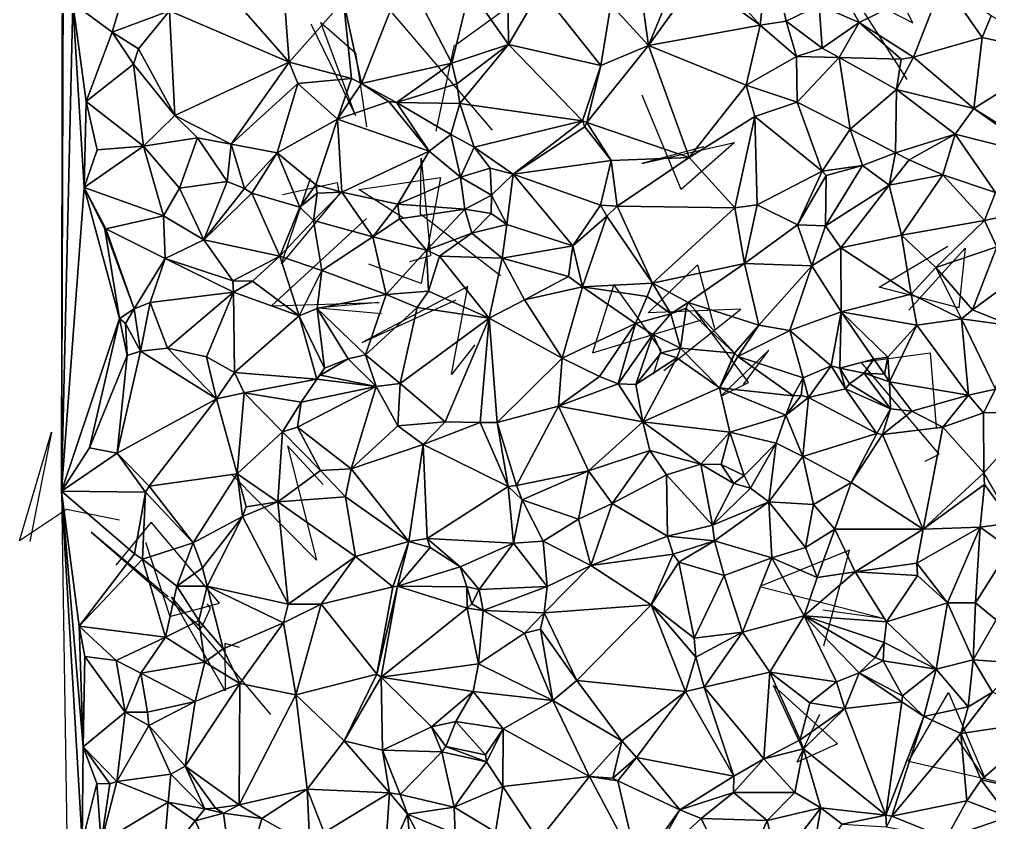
# Model space of a CAD drawing. Header units: metres. Extents: x -15.7 to 15.9, y -15.8 to 15.
# Drawn here: x -15.6 to -1.53, y -6.67 to 4.97 of the extents above; entities that cross this region are included whole.
import ezdxf

# ---------------------------------------------------------------- set-up
doc = ezdxf.new("R2010")
doc.units = ezdxf.units.M
doc.layers.add('CRACKS', color=1, linetype='Continuous')
doc.layers.add('STREET_MESH', color=7, linetype='Continuous')

msp = doc.modelspace()

# ---------------------------------------------------------------- linework, layer by layer
at = {"layer": 'CRACKS'}
for points in [[(-2.725, 4.101, 0.1), (-3.548, 5.394, 0.1), (-2.643, 4.927, 0.1), (-3.154, 5.926, 0.1), (-2.916, 5.879, 0.1)], [(-8.735, 3.368, 0.1), (-10.258, 5.15, 0.1), (-8.597, 5.089, 0.1), (-9.297, 4.58, 0.1), (-9.558, 3.355, 0.1)], [(-11.368, 4.911, 0.1), (-10.72, 3.583, 0.1), (-11.223, 4.931, 0.1), (-10.72, 4.492, 0.1), (-10.565, 3.418, 0.1)], [(-5.677, 3.127, 0.1), (-6.569, 2.885, 0.1), (-5.225, 3.191, 0.1), (-6.002, 2.507, 0.1), (-6.566, 3.876, 0.1)], [(-8.622, 1.255, 0.1), (-9.778, 2.15, 0.1), (-9.771, 2.962, 0.1), (-9.634, 1.548, 0.1), (-9.939, 1.461, 0.1)], [(-10.027, 2.095, 0.1), (-10.675, 2.507, 0.1), (-9.492, 2.681, 0.1), (-9.768, 1.145, 0.1), (-10.53, 1.426, 0.1)], [(-11.783, 2.435, 0.1), (-10.988, 2.612, 0.1), (-10.958, 2.44, 0.1), (-11.793, 1.43, 0.1), (-11.377, 2.672, 0.1)], [(-10.561, 2.088, 0.1), (-11.941, 0.821, 0.1), (-10.38, 0.872, 0.1), (-11.252, 0.792, 0.1), (-10.344, 0.71, 0.1)], [(-2.7, 0.76, 0.1), (-1.884, 1.659, 0.1), (-1.973, 0.794, 0.1), (-3.128, 1.093, 0.1), (-2.136, 1.687, 0.1)], [(-6.252, -0.118, 0.1), (-5.137, 0.772, 0.1), (-6.479, 0.722, 0.1), (-5.763, 1.417, 0.1), (-5.518, 0.493, 0.1)], [(-6.404, -0.169, 0.1), (-6.29, 0.181, 0.1), (-6.979, 1.132, 0.1), (-7.288, 0.141, 0.1), (-5.707, 0.619, 0.1)], [(-8.994, 0.258, 0.1), (-9.33, -0.173, 0.1), (-9.096, 1.101, 0.1), (-10.628, 0.291, 0.1), (-9.262, 0.91, 0.1)], [(-5.098, -0.32, 0.1), (-4.728, 0.181, 0.1), (-5.427, -0.49, 0.1), (-5.023, -0.292, 0.1), (-5.791, 0.745, 0.1)], [(-2.464, -1.431, 0.1), (-2.262, -1.329, 0.1), (-3.393, 0.006, 0.1), (-2.39, 0.14, 0.1), (-2.303, -0.94, 0.1)], [(-14.146, -2.285, 0.1), (-14.913, -2.133, 0.1), (-15.595, -2.584, 0.1), (-15.128, -1.01, 0.1), (-15.446, -2.597, 0.1)], [(-11.191, -1.77, 0.1), (-11.709, -1.207, 0.1), (-11.286, -2.864, 0.1), (-12.52, -1.62, 0.1), (-12.532, -1.629, 0.1)], [(-13.767, -2.604, 0.1), (-13.414, -3.683, 0.1), (-12.692, -3.492, 0.1), (-13.684, -2.313, 0.1), (-14.199, -2.939, 0.1)], [(-13.439, -3.4, 0.1), (-14.557, -2.46, 0.1), (-12.956, -3.849, 0.1), (-12.823, -3.561, 0.1), (-12.871, -3.501, 0.1)], [(-3.934, -4.11, 0.1), (-3.56, -2.722, 0.1), (-4.858, -3.25, 0.1), (-3.037, -3.719, 0.1), (-3.949, -3.589, 0.1)], [(-12.405, -4.134, 0.1), (-12.619, -4.075, 0.1), (-12.614, -4.761, 0.1), (-13.39, -3.405, 0.1), (-11.955, -5.105, 0.1)], [(-4.225, -5.626, 0.1), (-4.662, -4.681, 0.1), (-3.736, -5.527, 0.1), (-4.317, -5.795, 0.1), (-3.988, -5.098, 0.1)], [(-1.098, -6.152, 0.1), (-2.704, -5.784, 0.1), (-2.123, -4.787, 0.1), (-1.593, -6.035, 0.1), (-2.007, -5.435, 0.1)]]:
    msp.add_polyline3d(points, dxfattribs=at)
at = {"layer": 'STREET_MESH'}
for points in [[(-14.965, 9.185), (-14.969, 10.837), (-14.987, -1.866)], [(-14.951, 8.43), (-14.965, 9.185), (-14.987, -1.866)], [(-14.821, 5.208), (-14.951, 8.43), (-14.987, -1.866)], [(-4.854, 4.889), (-4.727, 6.092), (-5.655, 5.782)], [(-4.854, 4.889), (-4.48, 4.948), (-4.727, 6.092)], [(-4.48, 4.948), (-4, 5.18), (-4.727, 6.092)], [(-4.854, 4.889), (-5.655, 5.782), (-5.778, 5.563)], [(-3.897, 5.792), (-4, 5.18), (-3.419, 4.93)], [(-2.201, 5.528), (-3.897, 5.792), (-3.419, 4.93)], [(-10.896, 5.242), (-10.635, 4.044), (-10.004, 5.651)], [(-10.635, 4.044), (-9.327, 4.339), (-10.004, 5.651)], [(-10.004, 5.651), (-9.327, 4.339), (-9.064, 5.413)], [(-11.685, 4.354), (-12.744, 5.562), (-13.418, 5.1)], [(-11.761, 5.371), (-12.744, 5.562), (-11.685, 4.354)], [(-6.569, 5.293), (-6.473, 4.594), (-6.058, 5.606)], [(-6.058, 5.606), (-6.473, 4.594), (-5.778, 5.563)], [(-6.473, 4.594), (-4.854, 4.889), (-5.778, 5.563)], [(-2.633, 4.425), (-2.201, 5.528), (-3.419, 4.93)], [(-2.633, 4.425), (-1.636, 4.713), (-2.201, 5.528)], [(-2.201, 5.528), (-1.636, 4.713), (-1.504, 5.027)], [(-14.251, 4.789), (-14.054, 5.455), (-14.821, 5.208)], [(-14.054, 5.455), (-14.251, 4.789), (-13.418, 5.1)], [(-10.896, 5.242), (-11.761, 5.371), (-11.685, 4.354)], [(-9.064, 5.413), (-9.327, 4.339), (-8.504, 4.612)], [(-8.515, 5.461), (-9.064, 5.413), (-8.504, 4.612)], [(-8.515, 5.461), (-8.504, 4.612), (-8.041, 5.408)], [(-8.504, 4.612), (-7.163, 4.306), (-8.041, 5.408)], [(-7.163, 4.306), (-7.018, 5.193), (-8.041, 5.408)], [(-14.655, 2.535), (-14.821, 5.208), (-14.987, -1.866)], [(-14.655, 2.535), (-14.625, 3.782), (-14.821, 5.208)], [(-14.625, 3.782), (-14.251, 4.789), (-14.821, 5.208)], [(-10.782, 4.117), (-10.896, 5.242), (-11.685, 4.354)], [(-10.635, 4.044), (-10.896, 5.242), (-10.782, 4.117)], [(-6.473, 4.594), (-6.569, 5.293), (-7.018, 5.193)], [(-14.251, 4.789), (-13.87, 4.548), (-13.418, 5.1)], [(-13.87, 4.548), (-13.344, 3.582), (-13.418, 5.1)], [(-13.344, 3.582), (-11.685, 4.354), (-13.418, 5.1)], [(-7.163, 4.306), (-6.473, 4.594), (-7.018, 5.193)], [(-4.48, 4.948), (-3.958, 4.56), (-4, 5.18)], [(-4, 5.18), (-3.958, 4.56), (-3.419, 4.93)], [(-4.48, 4.948), (-4.854, 4.889), (-4.328, 4.438)], [(-3.958, 4.56), (-4.48, 4.948), (-4.328, 4.438)], [(-3.958, 4.56), (-3.71, 4.42), (-3.419, 4.93)], [(-3.71, 4.42), (-2.812, 4.396), (-3.419, 4.93)], [(-2.812, 4.396), (-2.633, 4.425), (-3.419, 4.93)], [(-1.636, 4.713), (-0.513, 4.464), (-1.504, 5.027)], [(-13.942, 4.326), (-14.251, 4.789), (-14.625, 3.782)], [(-14.251, 4.789), (-13.942, 4.326), (-13.87, 4.548)], [(-6.473, 4.594), (-5.059, 4.023), (-4.854, 4.889)], [(-4.854, 4.889), (-5.059, 4.023), (-4.328, 4.438)], [(-1.636, 4.713), (-2.633, 4.425), (-1.756, 3.685)], [(-0.513, 4.464), (-1.636, 4.713), (-1.756, 3.685)], [(-13.87, 4.548), (-13.942, 4.326), (-13.344, 3.582)], [(-9.327, 4.339), (-9.251, 4.04), (-8.504, 4.612)], [(-9.251, 4.04), (-9.209, 3.755), (-8.504, 4.612)], [(-9.209, 3.755), (-7.429, 3.504), (-8.504, 4.612)], [(-7.429, 3.504), (-7.163, 4.306), (-8.504, 4.612)], [(-6.473, 4.594), (-7.367, 3.481), (-5.885, 2.972)], [(-7.367, 3.481), (-6.473, 4.594), (-7.163, 4.306)], [(-5.059, 4.023), (-6.473, 4.594), (-5.885, 2.972)], [(-3.71, 4.42), (-3.958, 4.56), (-4.328, 4.438)], [(-4.328, 4.438), (-5.059, 4.023), (-4.32, 3.776)], [(-3.71, 4.42), (-4.328, 4.438), (-4.32, 3.776)], [(-3.552, 3.383), (-3.71, 4.42), (-4.32, 3.776)], [(-2.879, 3.959), (-3.71, 4.42), (-3.552, 3.383)], [(-2.812, 4.396), (-3.71, 4.42), (-2.879, 3.959)], [(-2.633, 4.425), (-2.879, 3.959), (-1.756, 3.685)], [(-2.633, 4.425), (-2.812, 4.396), (-2.879, 3.959)], [(-0.744, 3.045), (-0.513, 4.464), (-1.756, 3.685)], [(-13.942, 4.326), (-14.625, 3.782), (-13.795, 3.136)], [(-13.344, 3.582), (-13.942, 4.326), (-13.795, 3.136)], [(-13.344, 3.582), (-12.526, 3.168), (-11.685, 4.354)], [(-12.526, 3.168), (-11.558, 4.045), (-11.685, 4.354)], [(-11.558, 4.045), (-10.782, 4.117), (-11.685, 4.354)], [(-9.327, 4.339), (-10.635, 4.044), (-10.128, 3.771)], [(-9.251, 4.04), (-9.327, 4.339), (-10.128, 3.771)], [(-7.429, 3.504), (-7.367, 3.481), (-7.163, 4.306)], [(-10.782, 4.117), (-11.558, 4.045), (-10.984, 3.526)], [(-10.635, 4.044), (-10.782, 4.117), (-10.984, 3.526)], [(-11.558, 4.045), (-12.526, 3.168), (-11.858, 3.041)], [(-10.984, 3.526), (-11.558, 4.045), (-11.858, 3.041)], [(-10.238, 3.782), (-10.635, 4.044), (-10.984, 3.526)], [(-10.635, 4.044), (-10.238, 3.782), (-10.128, 3.771)], [(-9.209, 3.755), (-9.251, 4.04), (-10.128, 3.771)], [(-5.059, 4.023), (-5.885, 2.972), (-4.931, 3.566)], [(-5.059, 4.023), (-4.931, 3.566), (-4.32, 3.776)], [(-2.895, 3.038), (-2.879, 3.959), (-3.552, 3.383)], [(-2.895, 3.038), (-2.028, 3.311), (-2.879, 3.959)], [(-2.879, 3.959), (-2.028, 3.311), (-1.756, 3.685)], [(-14.469, 3.085), (-14.625, 3.782), (-14.655, 2.535)], [(-14.625, 3.782), (-14.469, 3.085), (-13.795, 3.136)], [(-9.654, 3.065), (-10.238, 3.782), (-10.984, 3.526)], [(-10.238, 3.782), (-9.654, 3.065), (-10.128, 3.771)], [(-9.341, 3.304), (-9.209, 3.755), (-10.128, 3.771)], [(-9.654, 3.065), (-9.341, 3.304), (-10.128, 3.771)], [(-9.341, 3.304), (-9, 3.122), (-9.209, 3.755)], [(-9, 3.122), (-7.429, 3.504), (-9.209, 3.755)], [(-4.931, 3.566), (-3.954, 2.776), (-4.32, 3.776)], [(-3.954, 2.776), (-3.552, 3.383), (-4.32, 3.776)], [(-2.028, 3.311), (-0.785, 2.995), (-1.756, 3.685)], [(-0.785, 2.995), (-0.744, 3.045), (-1.756, 3.685)], [(-13.344, 3.582), (-13.795, 3.136), (-13.014, 3.257)], [(-12.526, 3.168), (-13.344, 3.582), (-13.014, 3.257)], [(-11.295, 2.575), (-10.984, 3.526), (-11.858, 3.041)], [(-10.92, 2.472), (-10.984, 3.526), (-11.295, 2.575)], [(-10.92, 2.472), (-9.654, 3.065), (-10.984, 3.526)], [(-5.885, 2.972), (-5.224, 2.244), (-4.931, 3.566)], [(-5.224, 2.244), (-4.898, 2.285), (-4.931, 3.566)], [(-4.898, 2.285), (-3.954, 2.776), (-4.931, 3.566)], [(-7.429, 3.504), (-9, 3.122), (-8.434, 2.733)], [(-7.399, 3.416), (-7.429, 3.504), (-8.434, 2.733)], [(-7.015, 2.93), (-7.399, 3.416), (-8.434, 2.733)], [(-7.399, 3.416), (-7.367, 3.481), (-7.429, 3.504)], [(-7.367, 3.481), (-7.399, 3.416), (-7.015, 2.93)], [(-7.367, 3.481), (-7.015, 2.93), (-5.885, 2.972)], [(-3.954, 2.776), (-3.37, 2.855), (-3.552, 3.383)], [(-3.37, 2.855), (-2.895, 3.038), (-3.552, 3.383)], [(-13.014, 3.257), (-13.795, 3.136), (-13.275, 2.53)], [(-12.581, 2.625), (-13.014, 3.257), (-13.275, 2.53)], [(-12.581, 2.625), (-12.526, 3.168), (-13.014, 3.257)], [(-9.341, 3.304), (-9.654, 3.065), (-9.201, 2.689)], [(-9, 3.122), (-9.341, 3.304), (-9.201, 2.689)], [(-2.895, 3.038), (-2.697, 2.938), (-2.028, 3.311)], [(-2.028, 3.311), (-2.697, 2.938), (-2.207, 2.719)], [(-1.445, 2.465), (-2.028, 3.311), (-2.207, 2.719)], [(-1.445, 2.465), (-0.785, 2.995), (-2.028, 3.311)], [(-13.508, 2.128), (-13.795, 3.136), (-14.655, 2.535)], [(-13.795, 3.136), (-14.469, 3.085), (-14.655, 2.535)], [(-13.795, 3.136), (-13.508, 2.128), (-13.275, 2.53)], [(-12.581, 2.625), (-12.33, 2.521), (-12.526, 3.168)], [(-12.526, 3.168), (-12.33, 2.521), (-11.858, 3.041)], [(-9, 3.122), (-9.201, 2.689), (-8.769, 2.819)], [(-8.434, 2.733), (-9, 3.122), (-8.769, 2.819)], [(-12.33, 2.521), (-12.224, 2.456), (-11.858, 3.041)], [(-12.224, 2.456), (-11.53, 2.251), (-11.858, 3.041)], [(-11.53, 2.251), (-11.295, 2.575), (-11.858, 3.041)], [(-9.654, 3.065), (-10.92, 2.472), (-10.109, 2.297)], [(-9.654, 3.065), (-10.109, 2.297), (-9.201, 2.689)], [(-5.885, 2.972), (-7.015, 2.93), (-6.93, 2.269)], [(-5.224, 2.244), (-5.885, 2.972), (-6.93, 2.269)], [(-2.983, 2.571), (-2.895, 3.038), (-3.37, 2.855)], [(-2.983, 2.571), (-2.697, 2.938), (-2.895, 3.038)], [(-9.201, 2.689), (-8.75, 2.425), (-8.769, 2.819)], [(-8.75, 2.425), (-8.434, 2.733), (-8.769, 2.819)], [(-7.168, 2.28), (-7.015, 2.93), (-8.434, 2.733)], [(-7.015, 2.93), (-7.168, 2.28), (-6.93, 2.269)], [(-3.37, 2.855), (-3.954, 2.776), (-3.898, 2.713)], [(-3.906, 1.983), (-3.37, 2.855), (-3.898, 2.713)], [(-2.983, 2.571), (-3.37, 2.855), (-3.906, 1.983)], [(-2.697, 2.938), (-2.983, 2.571), (-2.207, 2.719)], [(-9.201, 2.689), (-10.109, 2.297), (-9.136, 2.224)], [(-9.201, 2.689), (-9.136, 2.224), (-8.75, 2.425)], [(-8.529, 2.003), (-8.434, 2.733), (-8.75, 2.425)], [(-8.434, 2.733), (-8.529, 2.003), (-7.569, 1.69)], [(-7.168, 2.28), (-8.434, 2.733), (-7.569, 1.69)], [(-3.954, 2.776), (-4.898, 2.285), (-4.312, 1.995)], [(-3.898, 2.713), (-3.954, 2.776), (-4.312, 1.995)], [(-3.906, 1.983), (-3.898, 2.713), (-4.312, 1.995)], [(-2.983, 2.571), (-2.804, 1.844), (-2.207, 2.719)], [(-2.804, 1.844), (-1.601, 2.058), (-2.207, 2.719)], [(-1.601, 2.058), (-1.445, 2.465), (-2.207, 2.719)], [(-14.146, 0.636), (-14.655, 2.535), (-14.987, -1.866)], [(-14.146, 0.636), (-14.357, 1.932), (-14.655, 2.535)], [(-14.357, 1.932), (-14.341, 1.94), (-14.655, 2.535)], [(-14.341, 1.94), (-13.508, 2.128), (-14.655, 2.535)], [(-12.923, 1.778), (-12.581, 2.625), (-13.275, 2.53)], [(-12.33, 2.521), (-12.581, 2.625), (-12.923, 1.778)], [(-11.53, 2.251), (-11.276, 2.454), (-11.295, 2.575)], [(-11.276, 2.454), (-10.92, 2.472), (-11.295, 2.575)], [(-2.983, 2.571), (-3.906, 1.983), (-3.685, 1.662)], [(-2.804, 1.844), (-2.983, 2.571), (-3.685, 1.662)], [(-13.508, 2.128), (-12.923, 1.778), (-13.275, 2.53)], [(-12.33, 2.521), (-12.923, 1.778), (-12.224, 2.456)], [(-12.923, 1.778), (-11.819, 1.542), (-12.224, 2.456)], [(-11.819, 1.542), (-11.53, 2.251), (-12.224, 2.456)], [(-11.276, 2.454), (-11.53, 2.251), (-11.329, 2.058)], [(-10.92, 2.472), (-11.276, 2.454), (-11.329, 2.058)], [(-10.47, 1.82), (-10.92, 2.472), (-11.329, 2.058)], [(-10.92, 2.472), (-10.47, 1.82), (-10.109, 2.297)], [(-8.75, 2.425), (-9.136, 2.224), (-8.754, 2.162)], [(-8.529, 2.003), (-8.75, 2.425), (-8.754, 2.162)], [(-1.445, 2.465), (-1.601, 2.058), (-0.714, 2.25)], [(-11.53, 2.251), (-11.819, 1.542), (-11.329, 2.058)], [(-10.109, 2.297), (-10.47, 1.82), (-10.086, 2.084)], [(-9.136, 2.224), (-10.109, 2.297), (-10.086, 2.084)], [(-7.078, 2.121), (-7.168, 2.28), (-7.569, 1.69)], [(-7.168, 2.28), (-7.078, 2.121), (-6.93, 2.269)], [(-6.93, 2.269), (-7.078, 2.121), (-6.414, 1.151)], [(-5.224, 2.244), (-6.93, 2.269), (-6.414, 1.151)], [(-4.898, 2.285), (-5.224, 2.244), (-5.081, 1.437)], [(-4.898, 2.285), (-5.081, 1.437), (-4.312, 1.995)], [(-13.482, 1.509), (-13.508, 2.128), (-14.341, 1.94)], [(-12.923, 1.778), (-13.508, 2.128), (-13.482, 1.509)], [(-9.691, 1.629), (-9.136, 2.224), (-10.086, 2.084)], [(-9.136, 2.224), (-9.691, 1.629), (-9.038, 1.874)], [(-8.754, 2.162), (-9.136, 2.224), (-9.038, 1.874)], [(-8.529, 2.003), (-8.754, 2.162), (-9.038, 1.874)], [(-7.431, 1.099), (-7.078, 2.121), (-7.569, 1.69)], [(-7.078, 2.121), (-7.431, 1.099), (-6.414, 1.151)], [(-5.081, 1.437), (-5.224, 2.244), (-6.414, 1.151)], [(-0.714, 2.25), (-1.601, 2.058), (-1.424, 1.678)], [(-11.819, 1.542), (-11.209, 1.336), (-11.329, 2.058)], [(-11.209, 1.336), (-10.47, 1.82), (-11.329, 2.058)], [(-10.47, 1.82), (-9.691, 1.629), (-10.086, 2.084)], [(-8.598, 1.512), (-8.529, 2.003), (-9.038, 1.874)], [(-8.529, 2.003), (-8.598, 1.512), (-7.569, 1.69)], [(-5.081, 1.437), (-4.108, 1.401), (-4.312, 1.995)], [(-4.108, 1.401), (-3.906, 1.983), (-4.312, 1.995)], [(-3.906, 1.983), (-4.108, 1.401), (-3.685, 1.662)], [(-2.306, 1.379), (-1.601, 2.058), (-2.804, 1.844)], [(-1.601, 2.058), (-2.306, 1.379), (-1.424, 1.678)], [(-14.357, 1.932), (-13.932, 0.777), (-14.341, 1.94)], [(-13.932, 0.777), (-14.357, 1.932), (-14.146, 0.636)], [(-13.932, 0.777), (-13.482, 1.509), (-14.341, 1.94)], [(-9.691, 1.629), (-9.506, 1.54), (-9.038, 1.874)], [(-9.506, 1.54), (-8.598, 1.512), (-9.038, 1.874)], [(-2.664, 0.993), (-2.804, 1.844), (-3.685, 1.662)], [(-2.306, 1.379), (-2.804, 1.844), (-2.664, 0.993)], [(-12.502, 1.186), (-12.923, 1.778), (-13.482, 1.509)], [(-12.923, 1.778), (-12.502, 1.186), (-11.819, 1.542)], [(-10.47, 1.82), (-11.209, 1.336), (-10.277, 0.987)], [(-9.691, 1.629), (-10.47, 1.82), (-10.277, 0.987)], [(-8.598, 1.512), (-7.632, 1.245), (-7.569, 1.69)], [(-7.632, 1.245), (-7.431, 1.099), (-7.569, 1.69)], [(-9.664, 1.034), (-9.691, 1.629), (-10.277, 0.987)], [(-9.506, 1.54), (-9.691, 1.629), (-9.664, 1.034)], [(-4.108, 1.401), (-3.679, 0.734), (-3.685, 1.662)], [(-3.679, 0.734), (-2.664, 0.993), (-3.685, 1.662)], [(-1.424, 1.678), (-2.306, 1.379), (-1.778, 0.764)], [(-1.021, 1.32), (-1.424, 1.678), (-1.778, 0.764)], [(-13.482, 1.509), (-13.932, 0.777), (-13.697, 0.868)], [(-12.491, 1.021), (-13.482, 1.509), (-13.697, 0.868)], [(-12.491, 1.021), (-12.502, 1.186), (-13.482, 1.509)], [(-11.819, 1.542), (-12.502, 1.186), (-12.215, 1.177)], [(-11.537, 0.679), (-11.819, 1.542), (-12.215, 1.177)], [(-11.209, 1.336), (-11.819, 1.542), (-11.537, 0.679)], [(-9.506, 1.54), (-9.664, 1.034), (-8.785, 0.645)], [(-8.598, 1.512), (-9.506, 1.54), (-8.785, 0.645)], [(-8.274, 0.911), (-8.598, 1.512), (-8.785, 0.645)], [(-8.274, 0.911), (-7.632, 1.245), (-8.598, 1.512)], [(-5.081, 1.437), (-6.414, 1.151), (-5.9, 0.871)], [(-4.874, 0.54), (-5.081, 1.437), (-5.9, 0.871)], [(-4.108, 1.401), (-5.081, 1.437), (-4.874, 0.54)], [(-11.277, 0.784), (-11.209, 1.336), (-11.537, 0.679)], [(-11.209, 1.336), (-11.277, 0.784), (-10.277, 0.987)], [(-4.427, 0.465), (-4.108, 1.401), (-4.874, 0.54)], [(-4.108, 1.401), (-4.427, 0.465), (-3.679, 0.734)], [(-1.937, 0.635), (-2.306, 1.379), (-2.664, 0.993)], [(-2.306, 1.379), (-1.937, 0.635), (-1.778, 0.764)], [(-1.203, 0.532), (-1.021, 1.32), (-1.778, 0.764)], [(-12.502, 1.186), (-12.491, 1.021), (-12.215, 1.177)], [(-12.491, 1.021), (-11.537, 0.679), (-12.215, 1.177)], [(-8.274, 0.911), (-7.431, 1.099), (-7.632, 1.245)], [(-7.431, 1.099), (-6.495, 0.956), (-6.414, 1.151)], [(-6.495, 0.956), (-6.152, 0.708), (-6.414, 1.151)], [(-6.414, 1.151), (-6.152, 0.708), (-5.9, 0.871)], [(-13.449, 0.206), (-12.491, 1.021), (-13.697, 0.868)], [(-12.491, 1.021), (-13.449, 0.206), (-12.881, 0.082)], [(-12.476, -0.146), (-12.491, 1.021), (-12.881, 0.082)], [(-12.491, 1.021), (-12.476, -0.146), (-11.537, 0.679)], [(-11.277, 0.784), (-10.577, 0.111), (-10.277, 0.987)], [(-10.577, 0.111), (-9.826, 0.799), (-10.277, 0.987)], [(-9.826, 0.799), (-9.664, 1.034), (-10.277, 0.987)], [(-9.664, 1.034), (-9.826, 0.799), (-8.785, 0.645)], [(-7.431, 1.099), (-8.274, 0.911), (-7.727, 0.061)], [(-6.663, 0.567), (-7.431, 1.099), (-7.727, 0.061)], [(-6.495, 0.956), (-7.431, 1.099), (-6.663, 0.567)], [(-3.679, 0.734), (-2.584, 0.543), (-2.664, 0.993)], [(-2.584, 0.543), (-1.937, 0.635), (-2.664, 0.993)], [(-13.697, 0.868), (-13.932, 0.777), (-13.84, 0.165)], [(-13.449, 0.206), (-13.697, 0.868), (-13.84, 0.165)], [(-7.727, 0.061), (-8.274, 0.911), (-8.785, 0.645)], [(-6.495, 0.956), (-6.663, 0.567), (-6.152, 0.708)], [(-6.152, 0.708), (-5.93, 0.789), (-5.9, 0.871)], [(-5.93, 0.789), (-5.225, 0.136), (-5.9, 0.871)], [(-5.225, 0.136), (-4.874, 0.54), (-5.9, 0.871)], [(-14.057, 0.567), (-13.932, 0.777), (-14.146, 0.636)], [(-13.932, 0.777), (-14.057, 0.567), (-13.84, 0.165)], [(-11.17, -0.08), (-11.277, 0.784), (-11.537, 0.679)], [(-10.827, 0.053), (-10.577, 0.111), (-11.277, 0.784)], [(-11.17, -0.08), (-10.827, 0.053), (-11.277, 0.784)], [(-10.075, -0.306), (-9.826, 0.799), (-10.577, 0.111)], [(-9.826, 0.799), (-10.075, -0.306), (-8.785, 0.645)], [(-6.663, 0.567), (-6.411, 0.405), (-6.152, 0.708)], [(-6.152, 0.708), (-6.411, 0.405), (-6.008, 0.21)], [(-5.93, 0.789), (-6.152, 0.708), (-6.008, 0.21)], [(-5.225, 0.136), (-5.93, 0.789), (-6.008, 0.21)], [(-3.679, 0.734), (-4.427, 0.465), (-3.828, -0.049)], [(-3.698, -0.081), (-3.679, 0.734), (-3.828, -0.049)], [(-3.698, -0.081), (-3.206, 0.049), (-3.679, 0.734)], [(-3.005, 0.075), (-2.584, 0.543), (-3.679, 0.734)], [(-3.206, 0.049), (-3.005, 0.075), (-3.679, 0.734)], [(-1.937, 0.635), (-1.203, 0.532), (-1.778, 0.764)], [(-14.579, -1.238), (-14.146, 0.636), (-14.987, -1.866)], [(-14.146, 0.636), (-14.579, -1.238), (-14.032, 0.1)], [(-14.057, 0.567), (-14.146, 0.636), (-14.032, 0.1)], [(-14.057, 0.567), (-14.032, 0.1), (-13.84, 0.165)], [(-12.476, -0.146), (-11.282, -0.241), (-11.537, 0.679)], [(-11.282, -0.241), (-11.17, -0.08), (-11.537, 0.679)], [(-8.785, 0.645), (-10.075, -0.306), (-9.422, -0.86)], [(-8.916, -0.868), (-8.785, 0.645), (-9.422, -0.86)], [(-8.785, 0.645), (-8.916, -0.868), (-8.669, -0.869)], [(-7.727, 0.061), (-8.785, 0.645), (-8.669, -0.869)], [(-6.663, 0.567), (-7.727, 0.061), (-7.185, -0.205)], [(-6.912, -0.31), (-6.663, 0.567), (-7.185, -0.205)], [(-6.912, -0.31), (-6.411, 0.405), (-6.663, 0.567)], [(-1.937, 0.635), (-2.584, 0.543), (-1.836, -0.475)], [(-1.937, 0.635), (-1.836, -0.475), (-1.444, -0.387)], [(-1.203, 0.532), (-1.937, 0.635), (-1.444, -0.387)], [(-5.225, 0.136), (-5.179, 0.089), (-4.874, 0.54)], [(-5.179, 0.089), (-4.427, 0.465), (-4.874, 0.54)], [(-4.427, 0.465), (-5.179, 0.089), (-4.23, -0.221)], [(-4.427, 0.465), (-4.23, -0.221), (-3.828, -0.049)], [(-2.98, -0.279), (-2.584, 0.543), (-3.005, 0.075)], [(-2.584, 0.543), (-2.98, -0.279), (-1.836, -0.475)], [(-6.411, 0.405), (-6.912, -0.31), (-6.656, -0.32)], [(-6.292, 0.14), (-6.411, 0.405), (-6.656, -0.32)], [(-6.411, 0.405), (-6.292, 0.14), (-6.008, 0.21)], [(-14.032, 0.1), (-14.178, -1.315), (-13.84, 0.165)], [(-14.178, -1.315), (-12.737, -0.525), (-13.84, 0.165)], [(-12.737, -0.525), (-13.449, 0.206), (-13.84, 0.165)], [(-12.881, 0.082), (-13.449, 0.206), (-12.737, -0.525)], [(-6.292, 0.14), (-6.063, 0.07), (-6.008, 0.21)], [(-6.063, 0.07), (-5.445, -0.369), (-6.008, 0.21)], [(-5.445, -0.369), (-5.225, 0.136), (-6.008, 0.21)], [(-14.579, -1.238), (-14.178, -1.315), (-14.032, 0.1)], [(-12.476, -0.146), (-12.881, 0.082), (-12.737, -0.525)], [(-10.827, 0.053), (-11.23, -0.186), (-10.425, -0.35)], [(-10.827, 0.053), (-11.17, -0.08), (-11.23, -0.186)], [(-10.577, 0.111), (-10.827, 0.053), (-10.425, -0.35)], [(-10.075, -0.306), (-10.577, 0.111), (-10.425, -0.35)], [(-7.78, -0.631), (-7.727, 0.061), (-8.669, -0.869)], [(-7.727, 0.061), (-7.78, -0.631), (-7.185, -0.205)], [(-6.063, 0.07), (-6.292, 0.14), (-6.656, -0.32)], [(-6.554, -0.86), (-6.063, 0.07), (-6.656, -0.32)], [(-6.063, 0.07), (-6.554, -0.86), (-5.445, -0.369)], [(-5.221, 0.13), (-5.225, 0.136), (-5.445, -0.369)], [(-5.179, 0.089), (-5.221, 0.13), (-5.445, -0.369)], [(-4.379, -0.485), (-5.179, 0.089), (-5.445, -0.369)], [(-5.179, 0.089), (-5.225, 0.136), (-5.221, 0.13)], [(-5.179, 0.089), (-4.379, -0.485), (-4.23, -0.221)], [(-3.698, -0.081), (-3.348, -0.154), (-3.206, 0.049)], [(-3.348, -0.154), (-3.051, -0.168), (-3.206, 0.049)], [(-3.206, 0.049), (-3.051, -0.168), (-3.005, 0.075)], [(-3.051, -0.168), (-2.98, -0.279), (-3.005, 0.075)], [(-11.17, -0.08), (-11.282, -0.241), (-11.23, -0.186)], [(-4.23, -0.221), (-4.156, -0.508), (-3.828, -0.049)], [(-4.156, -0.508), (-3.619, -0.383), (-3.828, -0.049)], [(-3.619, -0.383), (-3.698, -0.081), (-3.828, -0.049)], [(-3.561, -0.309), (-3.698, -0.081), (-3.619, -0.383)], [(-3.348, -0.154), (-3.698, -0.081), (-3.561, -0.309)], [(-12.476, -0.146), (-12.737, -0.525), (-12.336, -0.442)], [(-11.282, -0.241), (-12.476, -0.146), (-12.336, -0.442)], [(-11.282, -0.241), (-12.336, -0.442), (-11.508, -0.575)], [(-10.425, -0.35), (-11.282, -0.241), (-11.508, -0.575)], [(-11.23, -0.186), (-11.282, -0.241), (-10.425, -0.35)], [(-7.78, -0.631), (-6.912, -0.31), (-7.185, -0.205)], [(-4.379, -0.485), (-4.259, -0.478), (-4.23, -0.221)], [(-4.259, -0.478), (-4.156, -0.508), (-4.23, -0.221)], [(-2.967, -0.674), (-3.348, -0.154), (-3.561, -0.309)], [(-3.051, -0.168), (-3.348, -0.154), (-2.98, -0.279)], [(-3.348, -0.154), (-2.967, -0.674), (-2.98, -0.279)], [(-2.98, -0.279), (-2.655, -0.708), (-1.836, -0.475)], [(-2.98, -0.279), (-2.967, -0.674), (-2.655, -0.708)], [(-11.562, -0.94), (-10.425, -0.35), (-11.508, -0.575)], [(-11.562, -0.94), (-10.785, -1.54), (-10.425, -0.35)], [(-10.785, -1.54), (-10.107, -0.92), (-10.425, -0.35)], [(-10.107, -0.92), (-10.075, -0.306), (-10.425, -0.35)], [(-10.075, -0.306), (-10.107, -0.92), (-9.422, -0.86)], [(-6.912, -0.31), (-7.78, -0.631), (-6.554, -0.86)], [(-6.912, -0.31), (-6.554, -0.86), (-6.656, -0.32)], [(-5.445, -0.369), (-6.554, -0.86), (-5.297, -1.009)], [(-5.445, -0.369), (-5.297, -1.009), (-4.484, -0.763)], [(-4.379, -0.485), (-5.445, -0.369), (-4.484, -0.763)], [(-4.156, -0.508), (-3.162, -1.03), (-3.619, -0.383)], [(-2.967, -0.674), (-3.561, -0.309), (-3.619, -0.383)], [(-3.162, -1.03), (-2.967, -0.674), (-3.619, -0.383)], [(-1.836, -0.475), (-1.618, -0.729), (-1.444, -0.387)], [(-1.618, -0.729), (-0.823, -0.719), (-1.444, -0.387)], [(-14.178, -1.315), (-13.714, -1.795), (-12.737, -0.525)], [(-12.737, -0.525), (-13.714, -1.795), (-12.439, -1.615)], [(-12.336, -0.442), (-12.737, -0.525), (-12.439, -1.615)], [(-11.782, -1.006), (-12.336, -0.442), (-12.439, -1.615)], [(-12.336, -0.442), (-11.782, -1.006), (-11.508, -0.575)], [(-4.156, -0.508), (-4.259, -0.478), (-4.484, -0.763)], [(-4.259, -0.478), (-4.379, -0.485), (-4.484, -0.763)], [(-4.239, -1.363), (-4.156, -0.508), (-4.484, -0.763)], [(-3.162, -1.03), (-4.156, -0.508), (-4.239, -1.363)], [(-2.655, -0.708), (-2.208, -0.937), (-1.836, -0.475)], [(-2.208, -0.937), (-1.618, -0.729), (-1.836, -0.475)], [(-11.782, -1.006), (-11.562, -0.94), (-11.508, -0.575)], [(-8.388, -1.785), (-7.78, -0.631), (-8.669, -0.869)], [(-7.342, -1.57), (-7.78, -0.631), (-8.388, -1.785)], [(-7.78, -0.631), (-7.342, -1.57), (-6.554, -0.86)], [(-2.967, -0.674), (-3.162, -1.03), (-3.081, -1.042)], [(-2.655, -0.708), (-2.967, -0.674), (-3.081, -1.042)], [(-5.297, -1.009), (-4.624, -1.172), (-4.484, -0.763)], [(-4.624, -1.172), (-4.239, -1.363), (-4.484, -0.763)], [(-2.208, -0.937), (-2.655, -0.708), (-3.081, -1.042)], [(-2.208, -0.937), (-1.612, -1.599), (-1.618, -0.729)], [(-1.618, -0.729), (-1.612, -1.599), (-0.823, -0.719)], [(-0.823, -0.719), (-1.612, -1.599), (-1.197, -2.323)], [(-11.231, -1.565), (-11.562, -0.94), (-11.782, -1.006)], [(-11.562, -0.94), (-11.231, -1.565), (-10.785, -1.54)], [(-10.785, -1.54), (-9.74, -1.189), (-10.107, -0.92)], [(-10.107, -0.92), (-9.74, -1.189), (-9.422, -0.86)], [(-9.74, -1.189), (-8.916, -0.868), (-9.422, -0.86)], [(-9.74, -1.189), (-8.507, -1.796), (-8.916, -0.868)], [(-8.916, -0.868), (-8.507, -1.796), (-8.669, -0.869)], [(-8.507, -1.796), (-8.388, -1.785), (-8.669, -0.869)], [(-6.554, -0.86), (-7.342, -1.57), (-6.457, -1.278)], [(-5.714, -1.474), (-6.554, -0.86), (-6.457, -1.278)], [(-6.554, -0.86), (-5.714, -1.474), (-5.297, -1.009)], [(-2.493, -2.419), (-2.208, -0.937), (-3.081, -1.042)], [(-1.612, -1.599), (-2.208, -0.937), (-2.493, -2.419)], [(-11.849, -2.022), (-11.782, -1.006), (-12.439, -1.615)], [(-11.849, -2.022), (-11.231, -1.565), (-11.782, -1.006)], [(-5.714, -1.474), (-5.423, -1.477), (-5.297, -1.009)], [(-5.423, -1.477), (-5.086, -1.64), (-5.297, -1.009)], [(-5.086, -1.64), (-4.624, -1.172), (-5.297, -1.009)], [(-3.536, -1.739), (-3.162, -1.03), (-4.239, -1.363)], [(-3.162, -1.03), (-3.536, -1.739), (-3.081, -1.042)], [(-3.536, -1.739), (-2.493, -2.419), (-3.081, -1.042)], [(-14.178, -1.315), (-14.579, -1.238), (-14.987, -1.866)], [(-9.951, -2.596), (-9.74, -1.189), (-10.785, -1.54)], [(-9.951, -2.596), (-9.681, -2.552), (-9.74, -1.189)], [(-9.74, -1.189), (-9.681, -2.552), (-8.507, -1.796)], [(-5.086, -1.64), (-4.997, -1.821), (-4.624, -1.172)], [(-4.624, -1.172), (-4.997, -1.821), (-4.729, -2.021)], [(-4.239, -1.363), (-4.624, -1.172), (-4.729, -2.021)], [(-13.769, -1.88), (-14.178, -1.315), (-14.987, -1.866)], [(-13.769, -1.88), (-13.714, -1.795), (-14.178, -1.315)], [(-7.342, -1.57), (-7, -2.045), (-6.457, -1.278)], [(-7, -2.045), (-6.211, -1.627), (-6.457, -1.278)], [(-6.211, -1.627), (-5.714, -1.474), (-6.457, -1.278)], [(-4.083, -2.057), (-4.239, -1.363), (-4.729, -2.021)], [(-4.083, -2.057), (-3.536, -1.739), (-4.239, -1.363)], [(-10.785, -1.54), (-11.231, -1.565), (-10.866, -1.95)], [(-9.951, -2.596), (-10.785, -1.54), (-10.866, -1.95)], [(-6.211, -1.627), (-5.544, -2.359), (-5.714, -1.474)], [(-5.544, -2.359), (-5.235, -1.755), (-5.714, -1.474)], [(-5.235, -1.755), (-5.423, -1.477), (-5.714, -1.474)], [(-5.086, -1.64), (-5.423, -1.477), (-5.235, -1.755)], [(-13.714, -1.795), (-13.077, -2.616), (-12.439, -1.615)], [(-13.077, -2.616), (-12.359, -2.234), (-12.439, -1.615)], [(-12.309, -2.092), (-11.849, -2.022), (-12.439, -1.615)], [(-12.359, -2.234), (-12.309, -2.092), (-12.439, -1.615)], [(-11.231, -1.565), (-11.849, -2.022), (-10.866, -1.95)], [(-8.307, -1.993), (-7.342, -1.57), (-8.388, -1.785)], [(-7.342, -1.57), (-8.307, -1.993), (-7.49, -2.27)], [(-7.342, -1.57), (-7.49, -2.27), (-7, -2.045)], [(-6.211, -1.627), (-7, -2.045), (-6.199, -2.519)], [(-5.544, -2.359), (-6.211, -1.627), (-6.199, -2.519)], [(-4.997, -1.821), (-5.086, -1.64), (-5.235, -1.755)], [(-1.602, -1.767), (-1.612, -1.599), (-2.493, -2.419)], [(-1.612, -1.599), (-1.602, -1.767), (-1.197, -2.323)], [(-13.714, -1.795), (-13.769, -1.88), (-13.077, -2.616)], [(-8.507, -1.796), (-9.681, -2.552), (-8.43, -2.621)], [(-8.507, -1.796), (-8.307, -1.993), (-8.388, -1.785)], [(-8.307, -1.993), (-8.507, -1.796), (-8.43, -2.621)], [(-4.997, -1.821), (-5.235, -1.755), (-5.544, -2.359)], [(-4.997, -1.821), (-5.544, -2.359), (-4.729, -2.021)], [(-3.772, -2.419), (-3.536, -1.739), (-4.083, -2.057)], [(-3.536, -1.739), (-3.772, -2.419), (-2.493, -2.419)], [(-1.665, -2.39), (-1.602, -1.767), (-2.493, -2.419)], [(-1.602, -1.767), (-1.665, -2.39), (-1.197, -2.323)], [(-14.79, -14.342), (-14.685, -6.957), (-14.987, -1.866)], [(-14.685, -6.957), (-14.67, -5.573), (-14.987, -1.866)], [(-14.67, -5.573), (-14.727, -3.822), (-14.987, -1.866)], [(-14.727, -3.822), (-13.928, -2.774), (-14.987, -1.866)], [(-13.928, -2.774), (-13.769, -1.88), (-14.987, -1.866)], [(-13.811, -2.854), (-13.769, -1.88), (-13.928, -2.774)], [(-13.769, -1.88), (-13.811, -2.854), (-13.077, -2.616)], [(-11.849, -2.022), (-10.721, -2.811), (-10.866, -1.95)], [(-10.721, -2.811), (-9.951, -2.596), (-10.866, -1.95)], [(-12.359, -2.234), (-11.7, -3.504), (-11.849, -2.022)], [(-12.309, -2.092), (-12.359, -2.234), (-11.849, -2.022)], [(-11.7, -3.504), (-10.721, -2.811), (-11.849, -2.022)], [(-8.003, -2.593), (-8.307, -1.993), (-8.43, -2.621)], [(-7.49, -2.27), (-8.307, -1.993), (-8.003, -2.593)], [(-7.49, -2.27), (-7.311, -2.943), (-7, -2.045)], [(-7, -2.045), (-7.311, -2.943), (-6.199, -2.519)], [(-5.544, -2.359), (-5.517, -2.587), (-4.729, -2.021)], [(-5.517, -2.587), (-4.685, -2.832), (-4.729, -2.021)], [(-4.196, -2.682), (-4.083, -2.057), (-4.729, -2.021)], [(-4.685, -2.832), (-4.196, -2.682), (-4.729, -2.021)], [(-3.772, -2.419), (-4.083, -2.057), (-4.196, -2.682)], [(-12.939, -2.979), (-12.359, -2.234), (-13.077, -2.616)], [(-12.359, -2.234), (-12.939, -2.979), (-12.871, -3.242)], [(-11.7, -3.504), (-12.359, -2.234), (-12.871, -3.242)], [(-7.311, -2.943), (-7.49, -2.27), (-8.003, -2.593)], [(-5.517, -2.587), (-5.544, -2.359), (-6.199, -2.519)], [(-2.583, -2.909), (-1.665, -2.39), (-2.493, -2.419)], [(-1.665, -2.39), (-2.583, -2.909), (-2.141, -3.483)], [(-1.735, -3.485), (-1.665, -2.39), (-2.141, -3.483)], [(-1.665, -2.39), (-1.735, -3.485), (-1.237, -2.699)], [(-1.197, -2.323), (-1.665, -2.39), (-1.237, -2.699)], [(-6.199, -2.519), (-7.311, -2.943), (-6.119, -2.781)], [(-5.517, -2.587), (-6.199, -2.519), (-6.119, -2.781)], [(-4.028, -3.118), (-3.772, -2.419), (-4.196, -2.682)], [(-3.772, -2.419), (-4.028, -3.118), (-3.478, -3.037)], [(-2.493, -2.419), (-3.772, -2.419), (-3.478, -3.037)], [(-2.583, -2.909), (-2.493, -2.419), (-3.478, -3.037)], [(-13.811, -2.854), (-13.315, -3.241), (-13.077, -2.616)], [(-13.315, -3.241), (-12.939, -2.979), (-13.077, -2.616)], [(-9.951, -2.596), (-10.721, -2.811), (-10.181, -3.251)], [(-10.111, -3.245), (-9.951, -2.596), (-10.181, -3.251)], [(-10.111, -3.245), (-9.642, -2.683), (-9.951, -2.596)], [(-9.642, -2.683), (-9.681, -2.552), (-9.951, -2.596)], [(-9.681, -2.552), (-9.203, -2.965), (-8.43, -2.621)], [(-9.681, -2.552), (-9.642, -2.683), (-9.203, -2.965)], [(-9.203, -2.965), (-8.93, -3.29), (-8.43, -2.621)], [(-8.93, -3.29), (-7.943, -3.25), (-8.43, -2.621)], [(-7.943, -3.25), (-8.003, -2.593), (-8.43, -2.621)], [(-7.943, -3.25), (-7.311, -2.943), (-8.003, -2.593)], [(-6.035, -2.894), (-5.517, -2.587), (-6.119, -2.781)], [(-5.517, -2.587), (-6.035, -2.894), (-5.376, -3.09)], [(-4.685, -2.832), (-5.517, -2.587), (-5.376, -3.09)], [(-13.811, -2.854), (-13.928, -2.774), (-14.727, -3.822)], [(-10.721, -2.811), (-11.7, -3.504), (-11.222, -3.505)], [(-10.181, -3.251), (-10.721, -2.811), (-11.222, -3.505)], [(-9.642, -2.683), (-10.111, -3.245), (-9.203, -2.965)], [(-7.311, -2.943), (-6.434, -3.515), (-6.119, -2.781)], [(-6.434, -3.515), (-6.035, -2.894), (-6.119, -2.781)], [(-4.685, -2.832), (-4.028, -3.118), (-4.196, -2.682)], [(-1.735, -3.485), (-1.432, -3.73), (-1.237, -2.699)], [(-13.478, -3.981), (-13.811, -2.854), (-14.727, -3.822)], [(-13.315, -3.241), (-13.811, -2.854), (-13.478, -3.981)], [(-7.988, -3.632), (-7.311, -2.943), (-7.943, -3.25)], [(-7.311, -2.943), (-7.988, -3.632), (-6.434, -3.515)], [(-6.035, -2.894), (-6.434, -3.515), (-5.814, -3.995)], [(-5.376, -3.09), (-6.035, -2.894), (-5.814, -3.995)], [(-5.11, -3.912), (-4.685, -2.832), (-5.376, -3.09)], [(-4.685, -2.832), (-5.11, -3.912), (-4.216, -3.672)], [(-4.028, -3.118), (-4.685, -2.832), (-4.216, -3.672)], [(-2.575, -3.09), (-2.583, -2.909), (-3.478, -3.037)], [(-2.583, -2.909), (-2.575, -3.09), (-2.141, -3.483)], [(-12.871, -3.242), (-12.939, -2.979), (-13.315, -3.241)], [(-10.111, -3.245), (-9.108, -3.253), (-9.203, -2.965)], [(-9.108, -3.253), (-8.93, -3.29), (-9.203, -2.965)], [(-5.11, -3.912), (-5.376, -3.09), (-5.814, -3.995)], [(-4.028, -3.118), (-4.216, -3.672), (-3.478, -3.037)], [(-4.216, -3.672), (-3.023, -3.759), (-3.478, -3.037)], [(-3.023, -3.759), (-2.575, -3.09), (-3.478, -3.037)], [(-2.575, -3.09), (-3.023, -3.759), (-2.141, -3.483)], [(-13.315, -3.241), (-13.478, -3.981), (-12.993, -3.739)], [(-12.871, -3.242), (-13.315, -3.241), (-12.993, -3.739)], [(-12.641, -4.152), (-12.871, -3.242), (-12.993, -3.739)], [(-12.871, -3.242), (-12.641, -4.152), (-11.768, -3.775)], [(-11.7, -3.504), (-12.871, -3.242), (-11.768, -3.775)], [(-10.412, -4.519), (-10.181, -3.251), (-11.222, -3.505)], [(-10.412, -4.519), (-10.111, -3.245), (-10.181, -3.251)], [(-10.412, -4.519), (-10.35, -4.564), (-10.111, -3.245)], [(-10.111, -3.245), (-10.35, -4.564), (-9.102, -3.561)], [(-9.108, -3.253), (-10.111, -3.245), (-9.102, -3.561)], [(-9.035, -3.498), (-9.108, -3.253), (-9.102, -3.561)], [(-9.108, -3.253), (-9.035, -3.498), (-8.93, -3.29)], [(-9.035, -3.498), (-8.869, -3.595), (-8.93, -3.29)], [(-8.869, -3.595), (-7.943, -3.25), (-8.93, -3.29)], [(-8.869, -3.595), (-7.988, -3.632), (-7.943, -3.25)], [(-11.7, -3.504), (-11.768, -3.775), (-11.222, -3.505)], [(-11.768, -3.775), (-11.586, -4.817), (-11.222, -3.505)], [(-11.586, -4.817), (-10.412, -4.519), (-11.222, -3.505)], [(-8.869, -3.595), (-9.035, -3.498), (-9.102, -3.561)], [(-6.434, -3.515), (-7.988, -3.632), (-7.515, -4.61)], [(-5.94, -4.768), (-6.434, -3.515), (-7.515, -4.61)], [(-6.434, -3.515), (-5.789, -4.275), (-5.814, -3.995)], [(-5.94, -4.768), (-5.789, -4.275), (-6.434, -3.515)], [(-3.023, -3.759), (-2.303, -4.449), (-2.141, -3.483)], [(-2.303, -4.449), (-1.765, -4.31), (-2.141, -3.483)], [(-1.765, -4.31), (-1.735, -3.485), (-2.141, -3.483)], [(-1.432, -3.73), (-1.735, -3.485), (-1.765, -4.31)], [(-9.102, -3.561), (-10.35, -4.564), (-8.938, -4.37)], [(-8.869, -3.595), (-9.102, -3.561), (-8.938, -4.37)], [(-8.273, -3.925), (-8.869, -3.595), (-8.938, -4.37)], [(-7.988, -3.632), (-8.869, -3.595), (-8.273, -3.925)], [(-8.041, -3.869), (-7.988, -3.632), (-8.273, -3.925)], [(-7.988, -3.632), (-8.041, -3.869), (-7.515, -4.61)], [(-13.478, -3.981), (-12.909, -4.347), (-12.993, -3.739)], [(-12.909, -4.347), (-12.641, -4.152), (-12.993, -3.739)], [(-11.768, -3.775), (-12.641, -4.152), (-12.399, -4.653)], [(-11.586, -4.817), (-11.768, -3.775), (-12.399, -4.653)], [(-5.11, -3.912), (-4.713, -4.492), (-4.216, -3.672)], [(-4.216, -3.672), (-4.713, -4.492), (-3.748, -4.632)], [(-3.419, -4.502), (-4.216, -3.672), (-3.748, -4.632)], [(-3.056, -4.058), (-3.023, -3.759), (-4.216, -3.672)], [(-3.419, -4.502), (-3.187, -4.278), (-4.216, -3.672)], [(-3.187, -4.278), (-3.056, -4.058), (-4.216, -3.672)], [(-3.023, -3.759), (-3.056, -4.058), (-2.303, -4.449)], [(-1.099, -4.358), (-1.432, -3.73), (-1.765, -4.31)], [(-14.67, -5.573), (-14.646, -4.265), (-14.727, -3.822)], [(-14.192, -4.323), (-13.478, -3.981), (-14.727, -3.822)], [(-14.646, -4.265), (-14.192, -4.323), (-14.727, -3.822)], [(-7.861, -4.901), (-8.273, -3.925), (-8.938, -4.37)], [(-8.041, -3.869), (-8.273, -3.925), (-7.861, -4.901)], [(-8.041, -3.869), (-7.861, -4.901), (-7.515, -4.61)], [(-5.789, -4.275), (-5.11, -3.912), (-5.814, -3.995)], [(-5.11, -3.912), (-5.789, -4.275), (-5.665, -4.708)], [(-4.713, -4.492), (-5.11, -3.912), (-5.665, -4.708)], [(-13.478, -3.981), (-14.192, -4.323), (-13.834, -4.505)], [(-12.909, -4.347), (-13.478, -3.981), (-13.834, -4.505)], [(-3.056, -4.058), (-3.187, -4.278), (-3.07, -4.327)], [(-3.056, -4.058), (-3.07, -4.327), (-2.303, -4.449)], [(-12.641, -4.152), (-12.909, -4.347), (-12.399, -4.653)], [(-14.062, -5.07), (-14.646, -4.265), (-14.67, -5.573)], [(-14.062, -5.07), (-14.192, -4.323), (-14.646, -4.265)], [(-14.192, -4.323), (-14.062, -5.07), (-13.834, -4.505)], [(-12.909, -4.347), (-13.834, -4.505), (-13.046, -4.913)], [(-12.399, -4.653), (-12.909, -4.347), (-13.046, -4.913)], [(-5.789, -4.275), (-5.94, -4.768), (-5.665, -4.708)], [(-3.07, -4.327), (-3.187, -4.278), (-3.419, -4.502)], [(-3.07, -4.327), (-3.419, -4.502), (-2.792, -4.834)], [(-3.07, -4.327), (-2.792, -4.834), (-2.303, -4.449)], [(-1.838, -4.995), (-1.765, -4.31), (-2.303, -4.449)], [(-1.765, -4.31), (-1.838, -4.995), (-1.488, -4.779)], [(-1.099, -4.358), (-1.765, -4.31), (-1.488, -4.779)], [(-10.35, -4.564), (-9.018, -4.771), (-8.938, -4.37)], [(-9.018, -4.771), (-7.861, -4.901), (-8.938, -4.37)], [(-4.803, -5.748), (-4.713, -4.492), (-5.665, -4.708)], [(-4.274, -5.47), (-4.713, -4.492), (-4.803, -5.748)], [(-4.713, -4.492), (-4.133, -4.935), (-3.748, -4.632)], [(-4.274, -5.47), (-4.133, -4.935), (-4.713, -4.492)], [(-2.303, -4.449), (-2.792, -4.834), (-2.48, -5.132)], [(-1.838, -4.995), (-2.303, -4.449), (-2.48, -5.132)], [(-14.062, -5.07), (-13.736, -5.072), (-13.834, -4.505)], [(-13.834, -4.505), (-13.736, -5.072), (-13.046, -4.913)], [(-10.412, -4.519), (-11.586, -4.817), (-10.887, -5.486)], [(-10.35, -4.564), (-10.412, -4.519), (-10.887, -5.486)], [(-10.333, -5.62), (-10.35, -4.564), (-10.887, -5.486)], [(-10.35, -4.564), (-10.333, -5.62), (-9.622, -5.284)], [(-9.018, -4.771), (-10.35, -4.564), (-9.622, -5.284)], [(-7.515, -4.61), (-7.861, -4.901), (-6.863, -5.488)], [(-5.94, -4.768), (-7.515, -4.61), (-6.863, -5.488)], [(-4.133, -4.935), (-3.629, -5.016), (-3.748, -4.632)], [(-3.629, -5.016), (-3.419, -4.502), (-3.748, -4.632)], [(-2.801, -4.922), (-3.419, -4.502), (-3.629, -5.016)], [(-3.419, -4.502), (-2.801, -4.922), (-2.792, -4.834)], [(-13.192, -5.851), (-12.399, -4.653), (-13.046, -4.913)], [(-13.192, -5.851), (-12.407, -6.412), (-12.399, -4.653)], [(-12.407, -6.412), (-11.586, -4.817), (-12.399, -4.653)], [(-9.27, -5.204), (-9.018, -4.771), (-9.622, -5.284)], [(-9.018, -4.771), (-9.27, -5.204), (-8.58, -5.313)], [(-9.018, -4.771), (-8.58, -5.313), (-7.861, -4.901)], [(-6.646, -5.729), (-5.94, -4.768), (-6.863, -5.488)], [(-5.236, -5.998), (-5.94, -4.768), (-6.646, -5.729)], [(-5.94, -4.768), (-5.236, -5.998), (-5.665, -4.708)], [(-5.236, -5.998), (-4.803, -5.748), (-5.665, -4.708)], [(-1.945, -5.381), (-0.649, -5.185), (-1.488, -4.779)], [(-1.838, -4.995), (-1.945, -5.381), (-1.488, -4.779)], [(-13.736, -5.072), (-13.721, -5.261), (-13.046, -4.913)], [(-13.721, -5.261), (-13.192, -5.851), (-13.046, -4.913)], [(-11.424, -6.186), (-11.586, -4.817), (-12.407, -6.412)], [(-11.586, -4.817), (-11.424, -6.186), (-10.887, -5.486)], [(-8.58, -5.313), (-7.331, -6.003), (-7.861, -4.901)], [(-7.861, -4.901), (-7.331, -6.003), (-6.863, -5.488)], [(-3.034, -6.564), (-2.801, -4.922), (-3.629, -5.016)], [(-2.801, -4.922), (-3.034, -6.564), (-2.48, -5.132)], [(-2.792, -4.834), (-2.801, -4.922), (-2.48, -5.132)], [(-4.133, -4.935), (-4.274, -5.47), (-3.629, -5.016)], [(-4.274, -5.47), (-4.226, -5.604), (-3.629, -5.016)], [(-4.226, -5.604), (-3.034, -6.564), (-3.629, -5.016)], [(-1.945, -5.381), (-1.838, -4.995), (-2.48, -5.132)], [(-14.181, -6.074), (-14.062, -5.07), (-14.67, -5.573)], [(-14.062, -5.07), (-14.181, -6.074), (-13.721, -5.261)], [(-13.736, -5.072), (-14.062, -5.07), (-13.721, -5.261)], [(-9.412, -5.568), (-9.27, -5.204), (-9.622, -5.284)], [(-9.27, -5.204), (-9.412, -5.568), (-8.837, -5.691)], [(-9.27, -5.204), (-8.837, -5.691), (-8.58, -5.313)], [(-3.034, -6.564), (-2.947, -6.577), (-2.48, -5.132)], [(-2.947, -6.577), (-1.945, -5.381), (-2.48, -5.132)], [(-1.945, -5.381), (-1.652, -6.051), (-0.649, -5.185)], [(-0.649, -5.185), (-1.652, -6.051), (-0.602, -6.284)], [(-14.181, -6.074), (-13.398, -5.971), (-13.721, -5.261)], [(-13.398, -5.971), (-13.192, -5.851), (-13.721, -5.261)], [(-10.333, -5.62), (-9.471, -5.644), (-9.622, -5.284)], [(-9.471, -5.644), (-9.412, -5.568), (-9.622, -5.284)], [(-8.837, -5.691), (-8.825, -5.791), (-8.58, -5.313)], [(-8.58, -5.313), (-8.825, -5.791), (-8.584, -6.146)], [(-7.331, -6.003), (-8.58, -5.313), (-8.584, -6.146)], [(-11.424, -6.186), (-10.228, -6.241), (-10.887, -5.486)], [(-10.228, -6.241), (-10.333, -5.62), (-10.887, -5.486)], [(-4.226, -5.604), (-4.274, -5.47), (-4.803, -5.748)], [(-1.945, -5.381), (-2.947, -6.577), (-1.857, -6.358)], [(-1.652, -6.051), (-1.945, -5.381), (-1.857, -6.358)], [(-14.67, -5.573), (-14.685, -6.957), (-14.474, -6.103)], [(-14.284, -6.111), (-14.67, -5.573), (-14.474, -6.103)], [(-14.284, -6.111), (-14.181, -6.074), (-14.67, -5.573)], [(-10.073, -6.266), (-10.333, -5.62), (-10.228, -6.241)], [(-10.073, -6.266), (-9.471, -5.644), (-10.333, -5.62)], [(-9.412, -5.568), (-9.471, -5.644), (-8.825, -5.791)], [(-9.412, -5.568), (-8.825, -5.791), (-8.837, -5.691)], [(-7.331, -6.003), (-6.993, -6.026), (-6.863, -5.488)], [(-6.993, -6.026), (-6.646, -5.729), (-6.863, -5.488)], [(-4.226, -5.604), (-4.803, -5.748), (-4.353, -6.236)], [(-3.975, -6.455), (-4.226, -5.604), (-4.353, -6.236)], [(-3.975, -6.455), (-3.034, -6.564), (-4.226, -5.604)], [(-9.471, -5.644), (-10.073, -6.266), (-9.291, -6.448)], [(-8.825, -5.791), (-9.471, -5.644), (-9.291, -6.448)], [(-6.646, -5.729), (-6.993, -6.026), (-6.919, -6.066)], [(-6.018, -6.488), (-6.646, -5.729), (-6.919, -6.066)], [(-6.018, -6.488), (-5.236, -5.998), (-6.646, -5.729)], [(-4.803, -5.748), (-5.242, -6.234), (-4.353, -6.236)], [(-5.236, -5.998), (-5.242, -6.234), (-4.803, -5.748)], [(-13.398, -5.971), (-12.905, -6.47), (-13.192, -5.851)], [(-13.192, -5.851), (-12.75, -6.46), (-12.407, -6.412)], [(-12.905, -6.47), (-12.75, -6.46), (-13.192, -5.851)], [(-8.825, -5.791), (-9.291, -6.448), (-8.584, -6.146)], [(-13.398, -5.971), (-14.181, -6.074), (-13.44, -6.376)], [(-12.905, -6.47), (-13.398, -5.971), (-13.44, -6.376)], [(-8.07, -6.933), (-7.331, -6.003), (-8.584, -6.146)], [(-7.331, -6.003), (-8.07, -6.933), (-6.625, -7.332)], [(-7.331, -6.003), (-6.625, -7.332), (-6.919, -6.066)], [(-6.993, -6.026), (-7.331, -6.003), (-6.919, -6.066)], [(-5.242, -6.234), (-5.236, -5.998), (-6.018, -6.488)], [(-14.685, -6.957), (-14.41, -6.959), (-14.474, -6.103)], [(-14.41, -6.959), (-14.284, -6.111), (-14.474, -6.103)], [(-14.181, -6.074), (-14.41, -6.959), (-13.44, -6.376)], [(-14.41, -6.959), (-14.181, -6.074), (-14.284, -6.111)], [(-12.078, -6.614), (-11.424, -6.186), (-12.407, -6.412)], [(-11.424, -6.186), (-12.078, -6.614), (-11.382, -7.004)], [(-11.424, -6.186), (-11.382, -7.004), (-11.178, -6.813)], [(-10.228, -6.241), (-11.424, -6.186), (-11.178, -6.813)], [(-9.291, -6.448), (-8.692, -6.812), (-8.584, -6.146)], [(-8.692, -6.812), (-8.07, -6.933), (-8.584, -6.146)], [(-6.625, -7.332), (-6.018, -6.488), (-6.919, -6.066)], [(-1.652, -6.051), (-1.857, -6.358), (-1.249, -6.59)], [(-0.602, -6.284), (-1.652, -6.051), (-1.249, -6.59)], [(-10.302, -7.3), (-10.228, -6.241), (-11.178, -6.813)], [(-9.968, -6.55), (-10.228, -6.241), (-10.302, -7.3)], [(-9.968, -6.55), (-10.073, -6.266), (-10.228, -6.241)], [(-10.073, -6.266), (-9.968, -6.55), (-9.291, -6.448)], [(-5.242, -6.234), (-6.018, -6.488), (-5.713, -6.612)], [(-4.753, -6.64), (-5.242, -6.234), (-5.713, -6.612)], [(-5.242, -6.234), (-4.753, -6.64), (-4.353, -6.236)], [(-4.753, -6.64), (-3.975, -6.455), (-4.353, -6.236)], [(-14.41, -6.959), (-13.509, -7.237), (-13.44, -6.376)], [(-13.44, -6.376), (-13.509, -7.237), (-13.045, -6.646)], [(-12.905, -6.47), (-13.44, -6.376), (-13.045, -6.646)], [(-12.636, -6.534), (-12.905, -6.47), (-13.045, -6.646)], [(-12.636, -6.534), (-12.75, -6.46), (-12.905, -6.47)], [(-12.75, -6.46), (-12.636, -6.534), (-12.407, -6.412)], [(-12.636, -6.534), (-12.078, -6.614), (-12.407, -6.412)], [(-9.291, -6.448), (-9.968, -6.55), (-9.275, -6.833)], [(-8.692, -6.812), (-9.291, -6.448), (-9.275, -6.833)], [(-4.606, -7.275), (-3.975, -6.455), (-4.753, -6.64)], [(-4.606, -7.275), (-4.139, -7.419), (-3.975, -6.455)], [(-4.139, -7.419), (-3.667, -6.696), (-3.975, -6.455)], [(-3.975, -6.455), (-3.667, -6.696), (-3.034, -6.564)], [(-2.947, -6.577), (-2.159, -6.895), (-1.857, -6.358)], [(-1.857, -6.358), (-2.159, -6.895), (-1.249, -6.59)], [(-12.451, -7.909), (-12.636, -6.534), (-13.045, -6.646)], [(-12.078, -6.614), (-12.636, -6.534), (-12.451, -7.909)], [(-9.902, -7.27), (-9.968, -6.55), (-10.302, -7.3)], [(-9.677, -7.105), (-9.968, -6.55), (-9.902, -7.27)], [(-9.968, -6.55), (-9.677, -7.105), (-9.275, -6.833)], [(-6.625, -7.332), (-6.51, -7.346), (-6.018, -6.488)], [(-6.018, -6.488), (-6.51, -7.346), (-5.713, -6.612)], [(-3.667, -6.696), (-3.025, -6.732), (-3.034, -6.564)], [(-3.025, -6.732), (-2.947, -6.577), (-3.034, -6.564)], [(-2.159, -6.895), (-2.947, -6.577), (-3.025, -6.732)], [(-2.159, -6.895), (-1.322, -7.526), (-1.249, -6.59)], [(-13.509, -7.237), (-12.451, -7.909), (-13.045, -6.646)], [(-11.382, -7.004), (-12.078, -6.614), (-12.451, -7.909)], [(-6.51, -7.346), (-5.199, -7.664), (-5.713, -6.612)], [(-5.199, -7.664), (-4.753, -6.64), (-5.713, -6.612)], [(-5.199, -7.664), (-4.606, -7.275), (-4.753, -6.64)]]:
    msp.add_3dface(points, dxfattribs=at)

doc.saveas('drawing.dxf')
